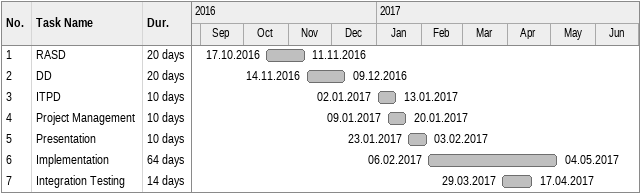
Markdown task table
| ID | Task | Duration | Start | Finish |
|---|---|---|---|---|
| 1 | RASD | 20d | 2016-10-17 | 2016-11-11 |
| 2 | DD | 20d | 2016-11-14 | 2016-12-09 |
| 3 | ITPD | 10d | 2017-01-02 | 2017-01-13 |
| 4 | Project Management | 10d | 2017-01-09 | 2017-01-20 |
| 5 | Presentation | 10d | 2017-01-23 | 2017-02-03 |
| 6 | Implementation | 64d | 2017-02-06 | 2017-05-04 |
| 7 | Integration Testing | 14d | 2017-03-29 | 2017-04-17 |
